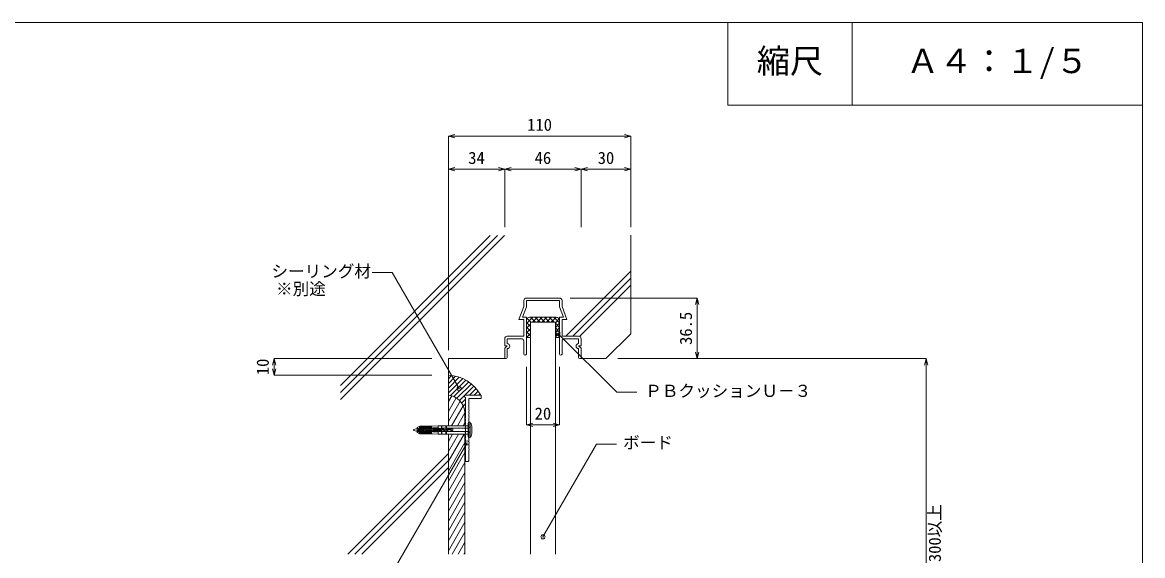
# Model space of a CAD drawing. Units: millimetres, scale not verified. Extents: x -675 to 675, y -471 to 460.
# Drawn here: x 0 to 675, y 139 to 460 of the extents above; entities that cross this region are included whole.
import ezdxf
from ezdxf.enums import TextEntityAlignment as Align

# ---------------------------------------------------------------- set-up
doc = ezdxf.new("R2010")
doc.units = ezdxf.units.MM
doc.header["$LTSCALE"] = 5
doc.header["$PDMODE"] = 32
doc.header["$PDSIZE"] = 2.5
doc.layers.add('1-0_芯・寸法線', color=7, linetype='Continuous', lineweight=18)
doc.layers.add('F-F', color=7, linetype='Continuous', lineweight=18)
doc.layers.add('E-E', color=7, linetype='Continuous')
doc.styles.add('ＭＳ ゴシック', font='')
doc.styles.get('ＭＳ ゴシック').set_extended_font_data('MS Gothic')

msp = doc.modelspace()

# ---------------------------------------------------------------- linework, layer by layer
at = {"layer": '1-0_芯・寸法線'}
for p, q in [((256.656, 391.442), (260.52, 392.478)), ((366.656, 391.442), (362.793, 392.478)), ((256.656, 391.442), (260.52, 390.407)), ((256.656, 391.442), (366.656, 391.442)), ((256.656, 391.442), (256.656, 262.309)), ((366.656, 391.442), (362.793, 390.407)), ((366.656, 391.442), (366.656, 336.628)), ((256.656, 371.442), (260.52, 372.478)), ((256.656, 371.442), (290.656, 371.442)), ((256.656, 371.442), (260.52, 370.407)), ((290.656, 371.442), (286.793, 372.478)), ((290.656, 371.442), (286.793, 370.407)), ((290.656, 371.442), (294.52, 372.478)), ((290.656, 371.442), (336.656, 371.442)), ((290.656, 371.442), (294.52, 370.407)), ((290.656, 371.442), (290.656, 336.628)), ((336.656, 371.442), (332.793, 372.478)), ((336.656, 371.442), (332.793, 370.407)), ((336.656, 371.442), (340.52, 372.478)), ((336.656, 371.442), (366.656, 371.442)), ((336.656, 371.442), (340.52, 370.407)), ((336.656, 371.442), (336.656, 336.628)), ((366.656, 371.442), (362.793, 372.478)), ((366.656, 371.442), (362.793, 370.407)), ((191.656, 232.653), (290.446, 331.442)), ((191.656, 236.895), (286.204, 331.442)), ((191.656, 241.138), (281.961, 331.442)), ((366.656, 272.309), (366.656, 331.628)), ((210.806, 309.119), (222.806, 309.119)), ((263.181, 239.187), (222.806, 309.119)), ((327.394, 270.809), (366.656, 310.072)), ((331.637, 270.809), (366.656, 305.829)), ((335.755, 270.685), (366.656, 301.587)), ((302.156, 292.309), (302.156, 288.809)), ((303.656, 293.809), (323.656, 293.809)), ((303.656, 292.309), (323.656, 292.309)), ((323.656, 292.309), (323.656, 288.537)), ((406.656, 293.809), (330.156, 293.809)), ((406.656, 293.809), (405.621, 289.946)), ((406.656, 257.309), (406.656, 293.809)), ((406.656, 293.809), (407.692, 289.946)), ((302.156, 288.809), (299.156, 280.809)), ((323.656, 288.537), (325.992, 282.309)), ((303.656, 278.432), (307.534, 282.309)), ((303.656, 279.124), (306.156, 276.624)), ((303.656, 275.604), (306.156, 278.104)), ((304.075, 281.534), (306.3, 279.309)), ((321.656, 282.309), (305.656, 282.309)), ((306.128, 282.309), (309.128, 279.309)), ((306.156, 279.309), (306.156, 139.473)), ((321.156, 279.309), (306.156, 279.309)), ((307.362, 279.309), (310.362, 282.309)), ((308.957, 282.309), (311.957, 279.309)), ((310.191, 279.309), (313.191, 282.309)), ((311.785, 282.309), (314.785, 279.309)), ((313.019, 279.309), (316.019, 282.309)), ((314.614, 282.309), (317.614, 279.309)), ((315.847, 279.309), (318.847, 282.309)), ((317.442, 282.309), (320.442, 279.309)), ((318.676, 279.309), (321.676, 282.309)), ((320.27, 282.309), (323.656, 278.923)), ((321.156, 278.962), (323.43, 281.235)), ((321.156, 279.309), (321.156, 139.473)), ((321.156, 276.133), (323.656, 278.633)), ((321.156, 278.595), (323.656, 276.095)), ((323.656, 282.309), (323.656, 260.059)), ((325.992, 282.309), (323.656, 282.309)), ((325.156, 280.809), (325.156, 270.809)), ((328.156, 280.809), (325.156, 280.809)), ((292.156, 270.809), (302.156, 270.809)), ((303.656, 276.296), (306.156, 273.796)), ((303.656, 272.775), (306.156, 275.275)), ((303.656, 273.468), (306.156, 270.968)), ((303.656, 270.639), (304.236, 270.059)), ((303.656, 270.059), (306.156, 270.059)), ((303.769, 270.059), (306.156, 272.447)), ((321.156, 273.305), (323.656, 275.805)), ((321.156, 275.767), (323.656, 273.267)), ((321.156, 270.476), (323.656, 272.976)), ((321.156, 272.938), (323.656, 270.438)), ((321.156, 270.11), (321.207, 270.059)), ((321.156, 270.059), (323.656, 270.059)), ((322.656, 272.511), (358.163, 237.004)), ((323.568, 270.059), (323.656, 270.148)), ((335.156, 270.809), (325.156, 270.809)), ((351.656, 257.309), (366.656, 272.309)), ((290.656, 269.309), (290.656, 265.059)), ((292.156, 269.309), (292.156, 266.309)), ((300.656, 269.309), (292.156, 269.309)), ((292.156, 258.059), (292.156, 263.309)), ((302.156, 267.809), (302.156, 260.059)), ((325.156, 267.809), (325.156, 260.059)), ((326.656, 269.309), (335.156, 269.309)), ((335.156, 269.309), (335.156, 266.309)), ((335.156, 265.059), (336.656, 263.559)), ((336.656, 265.059), (335.156, 265.059)), ((335.156, 258.059), (335.156, 263.309)), ((336.656, 269.309), (336.656, 265.059)), ((336.656, 263.559), (336.656, 257.309)), ((151.656, 257.309), (150.621, 253.446)), ((151.656, 247.309), (151.656, 257.309)), ((151.656, 257.309), (152.692, 253.446)), ((151.656, 257.309), (246.656, 257.309)), ((256.656, 257.309), (256.656, 216.809)), ((256.656, 257.309), (290.656, 257.309)), ((291.406, 257.309), (290.656, 257.309)), ((335.906, 257.309), (336.656, 257.309)), ((336.656, 257.309), (351.656, 257.309)), ((358.728, 257.309), (544.629, 257.309)), ((406.656, 257.309), (386.656, 257.309)), ((406.656, 257.309), (405.621, 261.173)), ((406.656, 257.309), (407.692, 261.173)), ((544.629, 257.309), (545.664, 253.446)), ((151.656, 247.309), (150.621, 251.173)), ((151.656, 247.309), (152.692, 251.173)), ((303.656, 217.309), (303.656, 252.309)), ((323.656, 217.309), (323.656, 252.309)), ((151.656, 247.309), (246.656, 247.309)), ((256.656, 245.143), (258.661, 247.148)), ((256.656, 242.315), (261.063, 246.721)), ((256.656, 239.486), (263.264, 246.094)), ((256.656, 236.658), (265.295, 245.297)), ((257.918, 235.091), (267.177, 244.35)), ((260.033, 234.377), (268.923, 243.267)), ((261.838, 233.354), (270.54, 242.056)), ((266.622, 235.309), (272.033, 240.72)), ((269.45, 235.309), (273.404, 239.263)), ((272.279, 235.309), (274.653, 237.684)), ((358.163, 237.004), (370.163, 237.004)), ((256.656, 231.373), (258.684, 234.885)), ((256.656, 225.373), (261.423, 233.629)), ((256.656, 219.373), (263.759, 231.674)), ((263.381, 232.069), (266.458, 235.146)), ((264.673, 230.532), (266.958, 232.817)), ((265.702, 228.733), (266.958, 229.989)), ((276.158, 235.309), (266.458, 235.309)), ((266.458, 234.309), (266.458, 235.309)), ((266.458, 234.309), (266.958, 233.809)), ((266.958, 221.81), (266.958, 233.809)), ((276.158, 233.309), (268.953, 233.309)), ((268.953, 226.56), (268.953, 233.309)), ((275.107, 235.309), (275.775, 235.977)), ((276.458, 233.609), (276.458, 235.009)), ((258.641, 216.809), (265.623, 228.903)), ((262.105, 216.809), (266.656, 224.693)), ((266.656, 225.309), (266.656, 216.809)), ((266.656, 225.309), (266.656, 216.809)), ((268.953, 224.581), (268.953, 225.559)), ((268.953, 222.562), (268.953, 223.581)), ((237.887, 215.716), (239.413, 216.61)), ((239.413, 216.054), (239.106, 215.809)), ((239.413, 216.438), (239.212, 216.309)), ((246.304, 216.309), (239.212, 216.309)), ((250.625, 216.809), (239.413, 216.61)), ((239.413, 216.438), (239.413, 216.61)), ((246.81, 216.578), (239.413, 216.438)), ((239.413, 216.054), (239.413, 216.309)), ((239.413, 216.054), (246.81, 216.223)), ((252.519, 216.809), (250.625, 216.809)), ((250.625, 215.43), (250.625, 216.809)), ((252.519, 216.809), (252.519, 214.946)), ((255.226, 216.809), (252.794, 216.809)), ((252.794, 216.809), (252.794, 215.012)), ((255.226, 216.809), (255.226, 214.188)), ((268.164, 216.809), (255.501, 216.809)), ((255.501, 216.809), (255.501, 214.234)), ((265.569, 216.809), (266.656, 218.693)), ((266.958, 221.81), (266.656, 221.306)), ((266.958, 220.794), (266.656, 221.306)), ((266.958, 219.797), (266.656, 219.294)), ((266.958, 218.781), (266.656, 219.294)), ((266.958, 217.799), (266.656, 217.296)), ((266.958, 216.783), (266.656, 217.296)), ((266.958, 219.797), (266.958, 220.794)), ((266.958, 217.799), (266.958, 218.781)), ((266.958, 215.785), (266.958, 216.783)), ((268.656, 218.34), (268.656, 210.278)), ((268.953, 214.809), (268.953, 221.562)), ((269.887, 219.059), (269.106, 218.971)), ((269.887, 214.309), (269.887, 219.059)), ((269.887, 218.254), (269.887, 210.364)), ((270.81, 214.309), (270.81, 216.441)), ((303.656, 217.309), (307.52, 218.345)), ((303.656, 217.309), (323.656, 217.309)), ((303.656, 217.309), (307.52, 216.274)), ((323.656, 217.309), (319.793, 218.345)), ((323.656, 217.309), (319.793, 216.274)), ((237.906, 215.199), (235.936, 214.603)), ((235.936, 214.016), (238.176, 213.419)), ((237.887, 215.716), (237.887, 212.903)), ((237.887, 212.903), (239.413, 212.008)), ((238.502, 215.324), (237.906, 215.199)), ((237.906, 215.199), (238.176, 213.419)), ((238.81, 213.294), (238.176, 213.419)), ((238.502, 215.324), (238.81, 213.294)), ((239.118, 215.324), (238.521, 215.199)), ((239.425, 213.297), (238.791, 213.419)), ((246.231, 215.809), (239.106, 215.809)), ((239.413, 212.564), (239.106, 212.809)), ((246.231, 212.809), (239.106, 212.809)), ((239.118, 215.324), (239.425, 213.294)), ((239.733, 215.324), (239.137, 215.199)), ((239.413, 215.448), (239.212, 215.184)), ((246.205, 215.184), (239.212, 215.184)), ((239.413, 213.171), (239.212, 213.434)), ((246.205, 213.434), (239.212, 213.434)), ((239.413, 212.181), (239.212, 212.309)), ((246.304, 212.309), (239.212, 212.309)), ((240.04, 213.297), (239.406, 213.419)), ((239.413, 215.448), (239.413, 215.809)), ((246.81, 215.694), (239.413, 215.448)), ((239.413, 214.309), (239.413, 215.184)), ((239.413, 214.309), (239.413, 213.434)), ((246.81, 212.925), (239.413, 213.171)), ((239.413, 213.171), (239.413, 212.809)), ((239.413, 212.564), (239.413, 212.309)), ((239.413, 212.564), (246.81, 212.396)), ((239.413, 212.181), (239.413, 212.008)), ((246.81, 212.04), (239.413, 212.181)), ((250.625, 211.809), (239.413, 212.008)), ((239.733, 215.324), (240.041, 213.294)), ((240.349, 215.324), (239.752, 215.199)), ((240.656, 213.297), (240.022, 213.419)), ((240.349, 215.324), (240.656, 213.294)), ((240.964, 215.324), (240.367, 215.199)), ((241.271, 213.297), (240.637, 213.419)), ((240.964, 215.324), (241.272, 213.294)), ((241.579, 215.324), (240.983, 215.199)), ((241.887, 213.297), (241.253, 213.419)), ((241.579, 215.324), (241.887, 213.294)), ((242.195, 215.324), (241.598, 215.199)), ((242.502, 213.297), (241.868, 213.419)), ((242.195, 215.324), (242.502, 213.294)), ((242.81, 215.324), (242.214, 215.199)), ((243.117, 213.297), (242.483, 213.419)), ((242.81, 215.324), (243.118, 213.294)), ((243.425, 215.324), (242.829, 215.199)), ((243.733, 213.297), (243.099, 213.419)), ((243.425, 215.324), (243.733, 213.294)), ((244.041, 215.324), (243.444, 215.199)), ((244.348, 213.297), (243.714, 213.419)), ((244.041, 215.324), (244.349, 213.294)), ((244.656, 215.324), (244.06, 215.199)), ((244.963, 213.297), (244.33, 213.419)), ((244.656, 215.324), (244.964, 213.294)), ((245.272, 215.324), (244.675, 215.199)), ((245.579, 213.297), (244.945, 213.419)), ((245.579, 213.297), (244.945, 213.419)), ((245.272, 215.324), (245.579, 213.294)), ((245.272, 215.324), (245.579, 213.294)), ((245.887, 215.324), (245.291, 215.199)), ((246.194, 213.297), (245.56, 213.419)), ((245.887, 215.324), (246.195, 213.294)), ((246.502, 215.324), (245.906, 215.199)), ((246.81, 213.297), (246.176, 213.419)), ((246.502, 215.324), (246.81, 213.294)), ((247.118, 215.324), (246.521, 215.199)), ((247.425, 213.297), (246.791, 213.419)), ((247.118, 215.324), (247.425, 213.294)), ((247.733, 215.324), (247.137, 215.199)), ((248.04, 213.297), (247.406, 213.419)), ((247.549, 215.372), (247.549, 213.247)), ((250.379, 215.497), (247.672, 215.497)), ((250.379, 215.247), (247.672, 215.247)), ((250.379, 213.372), (247.672, 213.372)), ((250.379, 213.122), (247.672, 213.122)), ((247.733, 215.324), (248.041, 213.294)), ((248.349, 215.324), (247.752, 215.199)), ((248.656, 213.297), (248.022, 213.419)), ((248.161, 215.247), (248.161, 213.372)), ((248.349, 215.324), (248.656, 213.294)), ((248.964, 215.324), (248.367, 215.199)), ((249.271, 213.297), (248.637, 213.419)), ((248.964, 215.324), (249.272, 213.294)), ((249.579, 215.324), (248.983, 215.199)), ((249.887, 213.297), (249.253, 213.419)), ((249.579, 215.324), (249.887, 213.294)), ((250.195, 215.324), (249.598, 215.199)), ((250.502, 213.297), (249.868, 213.419)), ((250.195, 215.324), (250.502, 213.294)), ((250.81, 215.324), (250.214, 215.199)), ((250.323, 215.247), (250.323, 213.372)), ((251.117, 213.297), (250.483, 213.419)), ((251.117, 213.297), (250.483, 213.419)), ((251.117, 213.297), (250.483, 213.419)), ((250.625, 214.997), (250.625, 213.622)), ((250.625, 213.189), (250.625, 211.809)), ((252.519, 211.809), (250.625, 211.809)), ((250.81, 215.324), (251.118, 213.294)), ((250.81, 215.324), (251.118, 213.294)), ((250.81, 215.324), (251.118, 213.294)), ((251.425, 215.324), (250.829, 215.199)), ((250.872, 214.997), (250.872, 214.684)), ((250.872, 213.934), (250.872, 213.622)), ((251.733, 213.297), (251.099, 213.419)), ((252.133, 214.434), (251.118, 214.434)), ((252.133, 214.184), (251.118, 214.184)), ((251.425, 215.324), (251.733, 213.294)), ((251.425, 214.434), (251.425, 214.184)), ((252.041, 215.324), (251.444, 215.199)), ((252.348, 213.297), (251.714, 213.419)), ((252.041, 215.324), (268.656, 215.324)), ((252.041, 215.324), (252.349, 213.294)), ((252.348, 213.297), (252.348, 215.324)), ((252.349, 213.294), (268.656, 213.294)), ((252.519, 214.345), (252.519, 211.809)), ((252.794, 214.417), (252.794, 211.809)), ((255.226, 211.809), (252.794, 211.809)), ((255.226, 213.594), (255.226, 211.809)), ((255.501, 213.637), (255.501, 211.809)), ((268.164, 211.809), (255.501, 211.809)), ((256.656, 211.809), (256.656, 139.473)), ((256.656, 207.373), (259.218, 211.809)), ((256.656, 201.373), (262.682, 211.809)), ((256.656, 195.373), (266.146, 211.809)), ((266.958, 215.785), (266.656, 215.282)), ((266.958, 214.769), (266.656, 215.282)), ((266.958, 213.803), (266.656, 213.3)), ((266.958, 212.787), (266.656, 213.3)), ((266.656, 211.809), (266.656, 139.473)), ((266.958, 211.805), (266.656, 211.302)), ((266.958, 210.789), (266.656, 211.302)), ((266.958, 209.807), (266.656, 209.304)), ((266.958, 208.791), (266.656, 209.304)), ((266.958, 213.803), (266.958, 214.769)), ((266.958, 211.805), (266.958, 212.787)), ((266.958, 209.807), (266.958, 210.789)), ((268.656, 215.324), (269.887, 215.949)), ((268.953, 207.052), (268.953, 213.809)), ((269.887, 209.559), (269.106, 209.647)), ((269.887, 214.309), (269.887, 209.559)), ((270.81, 214.309), (270.81, 212.177)), ((267.955, 206.471), (221.601, 126.182)), ((256.656, 189.373), (266.656, 206.693)), ((266.958, 207.825), (266.656, 207.322)), ((266.958, 206.809), (266.656, 207.322)), ((266.958, 207.825), (266.958, 208.791)), ((266.958, 195.609), (266.958, 206.809)), ((268.953, 205.055), (268.953, 206.052)), ((268.953, 203.046), (268.953, 204.055)), ((196.057, 139.473), (256.656, 200.072)), ((200.3, 139.473), (256.656, 195.829)), ((256.656, 183.373), (266.656, 200.693)), ((268.953, 195.609), (268.953, 202.046)), ((204.542, 139.473), (256.656, 191.587)), ((256.656, 177.373), (266.656, 194.693)), ((268.653, 195.309), (267.258, 195.309)), ((256.656, 171.373), (266.656, 188.693)), ((256.656, 165.373), (266.656, 182.693)), ((256.656, 159.373), (266.656, 176.693)), ((256.656, 153.373), (266.656, 170.693)), ((256.656, 147.373), (266.656, 164.693)), ((256.656, 141.373), (266.656, 158.693)), ((259.024, 139.473), (266.656, 152.693)), ((262.488, 139.473), (266.656, 146.693)), ((265.952, 139.473), (266.656, 140.693))]:
    msp.add_line(p, q, dxfattribs=at)
for points in [[(303.656, 292.309), (303.656, 288.537), (301.321, 282.309)], [(325.156, 292.309), (325.156, 288.809), (328.156, 280.809)], [(299.156, 280.809), (302.156, 280.809), (302.156, 270.809)], [(301.321, 282.309), (303.656, 282.309), (303.656, 260.059)], [(290.656, 265.059), (292.156, 265.059), (290.656, 263.559), (290.656, 257.309)], [(544.629, -12.878), (544.629, 257.309), (543.593, 253.446)], [(268.953, 226.56), (269.253, 226.059), (268.953, 225.559)], [(268.953, 224.581), (269.253, 224.081), (268.953, 223.581)], [(268.953, 222.562), (269.253, 222.062), (268.953, 221.562)], [(268.953, 214.809), (268.653, 214.309), (268.953, 213.809)], [(268.656, 215.324), (268.656, 213.294), (269.887, 212.669)], [(268.953, 207.052), (269.253, 206.552), (268.953, 206.052)], [(268.953, 205.055), (269.253, 204.555), (268.953, 204.055)], [(268.953, 203.046), (269.253, 202.546), (268.953, 202.046)], [(313.656, 149.842), (345.964, 205.8), (357.964, 205.8)]]:
    msp.add_lwpolyline(points, dxfattribs=at)
for centre, radius, start, end in [((303.656, 292.309), 1.5, 90, 180), ((323.656, 292.309), 1.5, 0, 90), ((305.656, 280.309), 2, 90, 180), ((321.656, 280.309), 2, 0, 90), ((292.156, 269.309), 1.5, 90, 180), ((335.156, 269.309), 1.5, 0, 90), ((292.156, 264.809), 1.5, 270, 90), ((300.656, 267.809), 1.5, 0, 90), ((326.656, 267.809), 1.5, 90, 180), ((335.156, 264.809), 1.5, 90, 270), ((291.406, 258.059), 0.75, 270, 0), ((302.906, 260.059), 0.75, 180, 0), ((324.406, 260.059), 0.75, 180, 0), ((335.906, 258.059), 0.75, 180, 270), ((255.794, 224.062), 23.264, 28.91375, 87.87601), ((255.351, 224.004), 11.381, 6.58685, 83.41315), ((276.158, 235.009), 0.3, 0, 90), ((276.158, 233.609), 0.3, 270, 0), ((267.258, 195.609), 0.3, 180, 270), ((268.653, 195.609), 0.3, 270, 0)]:
    msp.add_arc(centre, radius, start, end, dxfattribs=at)
for centre, major_axis, ratio, start_param, end_param in [((246.231, 216.434), (0, 0.625), 0.984615, 3.1415835, 4.3668211), ((246.304, 216.934), (0, 0.625), 0.984615, 3.1415926, 4.1068198), ((252.656, 216.934), (0, 0.188), 0.984615, 2.300524, 3.9826613), ((255.364, 216.934), (0, 0.188), 0.984615, 2.300524, 3.9826613), ((268.164, 217.309), (0, 0.5), 0.984615, 3.1415924, 4.712389), ((269.149, 218.34), (0, 0.633), 0.777328, 0.0872665, 1.5707963), ((269.978, 217.755), (0, 0.513), 0.777328, 5.1964622, 6.5129023), ((264.884, 214.309), (0, 7.917), 0.777328, 4.9850364, 5.1964622), ((236.041, 214.309), (0, 0.312), 0.984615, 0.3490659, 2.7925268), ((246.205, 215.809), (0, 0.625), 0.984615, 3.1415686, 4.5262609), ((246.205, 212.809), (0, 0.625), 0.984615, 4.8985171, 6.2832094), ((246.231, 212.184), (0, 0.625), 0.984615, 5.0579569, 6.2831945), ((246.304, 211.684), (0, 0.625), 0.984615, 5.3179582, 6.2831853), ((247.672, 215.372), (0, 0.125), 0.984615, 6.2831853, 9.424778), ((247.672, 213.247), (0, 0.125), 0.984615, 6.2831853, 7.8539816), ((247.672, 213.247), (0, 0.125), 0.984615, 1.5707963, 3.1415927), ((250.379, 214.997), (0, 0.5), 0.984615, 4.712389, 6.2831853), ((250.379, 214.997), (0, 0.25), 0.984615, 4.712389, 6.2831853), ((250.379, 213.622), (0, 0.25), 0.984615, 3.1415927, 4.712389), ((250.379, 213.622), (0, 0.5), 0.984615, 3.1415927, 4.712389), ((251.118, 214.684), (0, 0.25), 0.984615, 1.5707963, 3.1415927), ((251.118, 213.934), (0, 0.25), 0.984615, 6.2831853, 7.8539816), ((251.672, 214.684), (0, 0.25), 0.984615, 3.1415926, 3.9600705), ((253.02, 213.403), (0, 1.625), 0.984615, 5.5303847, 7.1016632), ((252.133, 214.184), (0, 0.25), 0.984615, 5.7420858, 6.2831853), ((252.133, 214.434), (0, 0.25), 0.984615, 3.1415927, 3.6826922), ((253.02, 212.934), (0, 1.5), 0.984615, 5.5303611, 6.8242848), ((253.02, 215.684), (0, 1.5), 0.984615, 2.6004931, 2.7304548), ((252.656, 211.684), (0, 0.188), 0.984615, 5.4421166, 7.124254), ((253.02, 215.684), (0, 1.5), 0.984615, 3.5527305, 3.8761483), ((255.123, 213.403), (0, 1.625), 0.984615, 0.7170457, 0.7692857), ((255.123, 215.216), (0, 1.625), 0.984615, 2.3894412, 3.8937441), ((253.02, 215.216), (0, 1.625), 0.984615, 3.8586383, 3.9659091), ((255.123, 215.684), (0, 1.5), 0.984615, 2.3894717, 3.8937136), ((255.123, 212.934), (0, 1.5), 0.984615, 0.4111379, 0.6797399), ((255.364, 211.684), (0, 0.188), 0.984615, 5.4421166, 7.124254), ((255.123, 212.934), (0, 1.5), 0.984615, 5.5307109, 5.8720474), ((257.226, 213.403), (0, 1.625), 0.984615, 5.5643851, 7.0359859), ((257.226, 215.216), (0, 1.625), 0.984615, 2.3891183, 2.424547), ((255.123, 213.403), (0, 1.625), 0.984615, 5.5307109, 5.5661396), ((257.226, 212.934), (0, 1.5), 0.984615, 5.4776983, 7.0360095), ((257.226, 215.684), (0, 1.5), 0.984615, 2.3887684, 2.7304548), ((257.226, 215.684), (0, 1.5), 0.984615, 3.5527305, 3.9323051), ((258.81, 214.309), (0, 0.625), 0.984615, 2.1381187, 7.3225704), ((268.164, 211.309), (0, 0.5), 0.984615, 4.712389, 6.2831856), ((269.149, 210.278), (0, 0.633), 0.777328, 1.5707963, 3.0543262), ((269.978, 210.863), (0, 0.513), 0.777328, 2.9118756, 4.2283158), ((264.884, 214.309), (0, 7.917), 0.777328, 4.2283158, 4.4397415)]:
    msp.add_ellipse(centre, major_axis=major_axis, ratio=ratio, start_param=start_param, end_param=end_param, dxfattribs=at)
for p in [(322.656, 272.511), (263.181, 239.187), (267.955, 206.471), (313.656, 149.842)]:
    msp.add_point(p, dxfattribs=at)
at = {"layer": 'F-F'}
msp.add_line((500, 460), (500, 410), dxfattribs=at)
for points in [[(-675, 460), (675, 460), (675, -440), (-675, -440)], [(425, 460), (425, 410), (675, 410)]]:
    msp.add_lwpolyline(points, dxfattribs=at)

# ---------------------------------------------------------------- texts
at = {"layer": '1-0_芯・寸法線', "style": 'ＭＳ ゴシック'}
for s, p in [('110', (304.156, 392.442)), ('34', (268.656, 372.442)), ('46', (308.656, 372.442)), ('30', (346.656, 372.442)), ('シーリング材', (150.041, 304.119)), ('※別途', (152.811, 293.508)), ('ＰＢクッションＵ－３', (375.314, 232.004)), ('20', (308.656, 218.309)), ('ボード', (361.951, 200.8))]:
    msp.add_text(s, height=7.331, dxfattribs=at).set_placement(p, align=Align.BOTTOM_LEFT)
for s, p in [('36.5', (405.656, 265.559)), ('10', (150.656, 247.309)), ('仕上げ面から300以上', (555.629, 74.623))]:
    msp.add_text(s, height=7.331, rotation=90, dxfattribs=at).set_placement(p, align=Align.BOTTOM_LEFT)
at = {"layer": 'E-E', "style": 'ＭＳ ゴシック'}
for s, p in [('縮尺', (442.5, 425)), ('Ａ４：１/５', (532.5, 425))]:
    msp.add_text(s, height=14.66, dxfattribs=at).set_placement(p, align=Align.BOTTOM_LEFT)

doc.saveas('drawing.dxf')
